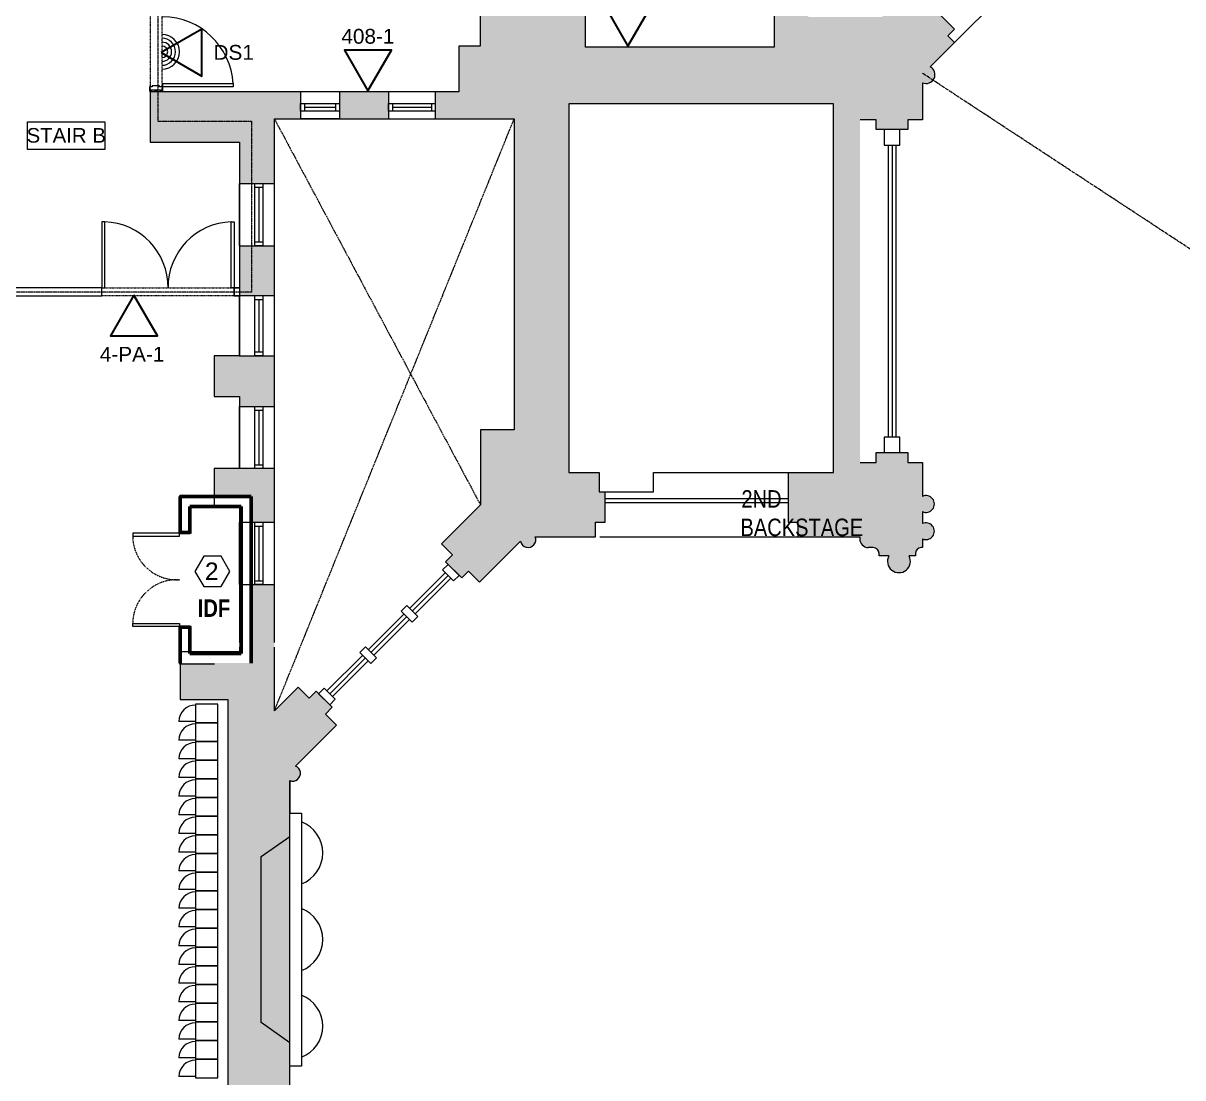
# Model space of a CAD drawing. Header units: inches. Extents: x 891 to 14187, y -1169 to 3232.
# Drawn here: x 1385 to 1981, y -144 to 398 of the extents above; entities that cross this region are included whole.
import ezdxf

# ---------------------------------------------------------------- set-up
doc = ezdxf.new("R2010")
doc.units = ezdxf.units.IN
doc.header["$MEASUREMENT"] = 0
for name, pattern in [('IMPORT-IMPORT-CENTER2', [1.125, 0.75, -0.125, 0.125, -0.125]), ('IMPORT-IMPORT-HIDDEN2', [0.1875, 0.125, -0.0625]), ('IMPORT-IMPORT-PHANTOM2', [1.25, 0.625, -0.125, 0.125, -0.125, 0.125, -0.125])]:
    doc.linetypes.add(name, pattern=pattern)
doc.layers.add('_DROPS_IDFS', color=7, linetype='Continuous')
for name, color, linetype, lineweight in [('_OPTEC_LAYER', 1, 'Continuous', 30), ('A-ANNO-RM TAG', 7, 'Continuous', 9), ('A-DETL-MEDM', 33, 'Continuous', 20), ('A-DOOR', 7, 'Continuous', 9), ('A-DOOR-HEAD', 7, 'IMPORT-IMPORT-HIDDEN2', 9), ('A-Furniture', 7, 'Continuous', 9), ('A-Grid', 7, 'IMPORT-IMPORT-CENTER2', 9), ('A-Hatch', 7, 'Continuous', 9), ('A-HATCH-1HR', 7, 'Continuous', 9), ('A-HATCH-2 HR', 7, 'Continuous', 9), ('A-STAIR-TAG', 7, 'Continuous', 9), ('A-WALL-INT NEW', 7, 'Continuous', 9), ('EX-EXT-CORE', 7, 'Continuous', 9), ('EX-Int Wall', 7, 'Continuous', 9), ('EX-Windows', 7, 'Continuous', 9), ('G-ANNO-TEXT', 7, 'Continuous', 9), ('I-WALL', 50, 'Continuous', 13), ('MUC-LOW_WALL', 7, 'Continuous', 9), ('SPEAKER', 10, 'Continuous', 20), ('WALL TYPE', 7, 'IMPORT-IMPORT-PHANTOM2', 9)]:
    doc.layers.add(name, color=color, linetype=linetype, lineweight=lineweight)
doc.styles.add('Arial', font='arial.ttf', dxfattribs={"height": 7.623})
doc.styles.add('Arial Narrow', font='ARIALN.TTF', dxfattribs={"height": 8.999982})
doc.styles.add('Arial Narrow_B', font='ARIALNB.TTF', dxfattribs={"height": 9})
doc.styles.add('Arial_1', font='arial.ttf', dxfattribs={"height": 7.5})
doc.styles.add('Arial_3', font='arial.ttf', dxfattribs={"height": 18})

# ---------------------------------------------------------------- blocks, each defined once
blk = doc.blocks.new('_DATA')
at = {"layer": '_DROPS_IDFS', "color": 1, "lineweight": 30}
blk.add_lwpolyline([(24.61, 42.64), (12.55, 21.75), (36.67, 21.75)], close=True, dxfattribs=at)

msp = doc.modelspace()

# ---------------------------------------------------------------- hatches: boundary and pattern name
at = {"layer": 'A-Hatch'}
h = msp.add_hatch(color=9, dxfattribs=at)
h.paths.add_polyline_path([(1509.29, -248.67), (1509.29, -190.04), (1524.08, -204.83), (1529.74, -199.18), (1533.28, -202.71), (1543.88, -192.11), (1540.35, -188.57), (1546, -182.91), (1525.03, -161.94), (1525.89, -161.48), (1526.61, -160.83), (1527.15, -160.03), (1527.49, -159.11), (1527.59, -158.15), (1527.46, -157.19), (1527.1, -156.28), (1526.53, -155.49), (1525.79, -154.87), (1524.92, -154.43), (1523.97, -154.23), (1523, -154.25), (1522.06, -154.51), (1522.06, 8.89), (1523, 8.63), (1523.97, 8.6), (1524.92, 8.81), (1525.79, 9.24), (1526.53, 9.87), (1527.1, 10.66), (1527.46, 11.56), (1527.59, 12.53), (1527.49, 13.49), (1527.15, 14.41), (1526.61, 15.21), (1525.89, 15.86), (1525.03, 16.32), (1546, 37.29), (1540.35, 42.95), (1543.88, 46.49), (1535.58, 54.79), (1532.04, 51.25), (1526.39, 56.91), (1514.19, 44.71), (1514.19, 109.53), (1502.16, 109.53), (1502.16, 69.21), (1465.78, 69.21), (1465.78, 50.44), (1490.27, 50.44), (1490.27, -155.08), (1488.27, -155.08), (1488.27, -204.46), (1469.27, -204.46), (1469.27, -243.46), (1489.27, -243.46), (1489.27, -248.67)])
h.paths.add_polyline_path([(1619.54, 110.83), (1640.52, 131.81), (1640.85, 130.84), (1641.42, 129.99), (1642.18, 129.32), (1643.1, 128.85), (1644.09, 128.64), (1645.11, 128.68), (1646.09, 128.98), (1646.96, 129.52), (1647.66, 130.26), (1648.15, 131.16), (1648.4, 132.22), (1648.4, 133.17), (1648.13, 134.15), (1679.01, 134.15), (1679.01, 141.65), (1684.01, 141.65), (1684.01, 157.17), (1680.9, 157.17), (1680.9, 167.17), (1665.42, 167.17), (1665.42, 356.57), (1801.3, 356.57), (1801.3, 167.17), (1778.01, 167.17), (1778.01, 141.65), (1783.01, 141.65), (1783.01, 134.15), (1814.88, 134.15), (1814.75, 133.11), (1814.86, 132.06), (1815.21, 131.07), (1815.78, 130.19), (1816.54, 129.46), (1817.44, 128.92), (1818.45, 128.6), (1819.5, 128.52), (1821.68, 128.52), (1822.46, 128.42), (1823.18, 128.12), (1823.8, 127.65), (1824.28, 127.02), (1824.58, 126.3), (1824.68, 125.52), (1824.68, 124.25), (1829.69, 124.25), (1829.17, 122.85), (1829.03, 121.35), (1829.27, 119.87), (1829.88, 118.5), (1830.82, 117.33), (1832.02, 116.43), (1833.41, 115.87), (1834.9, 115.68), (1836.38, 115.87), (1837.78, 116.43), (1838.98, 117.33), (1839.91, 118.5), (1840.52, 119.87), (1840.76, 121.35), (1840.62, 122.85), (1840.1, 124.25), (1843.34, 124.25), (1843.34, 125.52), (1843.44, 126.3), (1843.74, 127.02), (1844.22, 127.65), (1844.84, 128.12), (1845.56, 128.42), (1846.34, 128.52), (1846.98, 128.52), (1846.98, 133.04), (1848.01, 132.7), (1849.08, 132.63), (1850.15, 132.84), (1851.12, 133.3), (1851.96, 133.99), (1852.59, 134.86), (1852.99, 135.87), (1853.13, 136.94), (1852.99, 138.01), (1852.51, 139.12), (1851.96, 139.89), (1851.12, 140.58), (1850.15, 141.04), (1849.08, 141.24), (1848.01, 141.18), (1846.98, 140.84), (1846.98, 147.04), (1848.01, 146.7), (1849.08, 146.63), (1850.15, 146.84), (1851.12, 147.3), (1851.96, 147.99), (1852.59, 148.86), (1852.99, 149.87), (1853.13, 150.94), (1852.99, 152.01), (1852.59, 153.02), (1851.96, 153.89), (1851.12, 154.58), (1850.15, 155.04), (1849.08, 155.24), (1848.01, 155.18), (1846.98, 154.84), (1846.98, 172.34), (1839.48, 172.34), (1839.48, 177.34), (1823.26, 177.34), (1823.26, 172.34), (1814.92, 172.34), (1814.92, 348.34), (1823.26, 348.34), (1823.26, 343.34), (1839.48, 343.34), (1839.48, 348.34), (1846.98, 348.34), (1846.98, 367.35), (1848.1, 367.02), (1849.26, 366.98), (1850.4, 367.23), (1851.44, 367.77), (1852.3, 368.55), (1852.94, 369.52), (1853.32, 370.63), (1853.4, 371.79), (1853.18, 372.94), (1852.68, 374), (1851.93, 374.89), (1850.98, 375.56), (1863.42, 388.01), (1859.95, 391.48), (1863.36, 394.88), (1841.61, 416.64), (1826.15, 401.18), (1788.43, 401.18), (1788.43, 438.24), (1770.81, 438.24), (1770.81, 385.65), (1674, 385.65), (1674, 401.74), (1619.92, 401.74), (1619.92, 386.19), (1608.92, 386.19), (1608.92, 362.75), (1596.78, 362.75), (1596.78, 348.75), (1637.28, 348.75), (1637.28, 188.99), (1619.99, 188.99), (1619.99, 150.51), (1599.93, 130.45), (1605.58, 124.79), (1602.05, 121.26), (1610.35, 112.95), (1613.89, 116.49), (1615.82, 114.55)])
h.paths.add_polyline_path([(1502.16, 141.53), (1514.19, 141.53), (1514.19, 169.09), (1483.19, 169.09), (1483.19, 154.71), (1502.16, 154.71)])
h.paths.add_polyline_path([(1514.19, 201.09), (1514.19, 227.09), (1483.19, 227.09), (1483.19, 206.09), (1496.19, 206.09), (1496.19, 201.09)])
h.paths.add_polyline_path([(1514.19, 257.97), (1514.19, 283.61), (1496.19, 283.61), (1496.19, 257.97)])
h.paths.add_polyline_path([(1496.19, 315.61), (1514.19, 315.61), (1514.19, 348.75), (1527.55, 348.75), (1527.55, 362.75), (1450.46, 362.75), (1450.46, 336.75), (1496.19, 336.75), (1496.19, 319.92)])
h.paths.add_polyline_path([(1572.78, 348.75), (1572.78, 362.75), (1547.55, 362.75), (1547.55, 348.75)])
h.paths.add_polyline_path([(1770.81, 468.24), (1788.43, 468.24), (1788.43, 537.31), (1768.81, 537.31), (1768.81, 522.57), (1770.81, 522.57), (1770.81, 512)])

# ---------------------------------------------------------------- linework, layer by layer
at = {"layer": 'A-DETL-MEDM'}
for p, q in [((1477.86, 124.12), (1473.36, 116.33)), ((1486.86, 124.12), (1477.86, 124.12)), ((1491.36, 116.33), (1486.86, 124.12)), ((1473.36, 116.33), (1477.86, 108.53)), ((1486.86, 108.53), (1491.36, 116.33)), ((1477.86, 108.53), (1486.86, 108.53))]:
    msp.add_line(p, q, dxfattribs=at)
at = {"layer": 'A-DOOR', "color": 8}
for p, q in [((1425.54, 295.9), (1425.54, 261.9)), ((1427.02, 295.9), (1425.54, 295.9)), ((1427.02, 261.9), (1427.02, 295.9)), ((1492.05, 261.9), (1492.05, 295.9)), ((1492.05, 295.9), (1493.54, 295.9)), ((1493.54, 295.9), (1493.54, 261.9)), ((1425.54, 261.9), (1427.02, 261.9)), ((1493.54, 261.9), (1492.05, 261.9)), ((1441.39, 136.01), (1441.39, 134.49)), ((1465.39, 136.01), (1441.39, 136.01)), ((1441.39, 134.49), (1465.39, 134.49)), ((1465.39, 134.49), (1465.39, 136.01)), ((1441.39, 88.01), (1441.39, 89.53)), ((1441.39, 89.53), (1465.39, 89.53)), ((1465.39, 89.53), (1465.39, 88.01)), ((1465.39, 88.01), (1441.39, 88.01))]:
    msp.add_line(p, q, dxfattribs=at)
for points in [[(1450.46, 363.75), (1456.46, 363.75), (1456.46, 363.25), (1456.96, 363.25), (1456.96, 365.25), (1455.21, 365.25), (1455.21, 365.76), (1451.46, 365.76), (1451.46, 365.25), (1449.96, 365.25), (1449.96, 363.25), (1450.46, 363.25)], [(1456.96, 367), (1492.96, 367), (1492.96, 365.25), (1456.96, 365.25)]]:
    msp.add_lwpolyline(points, close=True, dxfattribs=at)
at = {"layer": 'A-DOOR', "color": 55, "lineweight": 13}
msp.add_lwpolyline([(1456.96, 367), (1492.96, 367), (1492.96, 365.25), (1456.96, 365.25)], close=True, dxfattribs=at)
at = {"layer": 'A-DOOR', "color": 8}
for centre, radius, start, end in [((1456.51, 364.76), 36.5, 3.12991, 89.29525), ((1425.91, 262.29), 33.63, 359.34139, 88.09997), ((1493.17, 262.29), 33.63, 91.90003, 180.65861)]:
    msp.add_arc(centre, radius, start, end, dxfattribs=at)
at = {"layer": 'A-DOOR', "color": 8, "linetype": 'IMPORT-IMPORT-HIDDEN2'}
for centre, start, end in [((1464.1, 134.69), 180.5083, 273.23765), ((1464.1, 89.33), 86.76235, 179.4917)]:
    msp.add_arc(centre, 22.72, start, end, dxfattribs=at)
at = {"layer": 'A-DOOR-HEAD', "color": 8}
for p, q in [((1425.54, 261.9), (1493.54, 261.9)), ((1425.54, 257.9), (1425.54, 261.9)), ((1493.54, 257.9), (1425.54, 257.9)), ((1493.54, 261.9), (1493.54, 257.9))]:
    msp.add_line(p, q, dxfattribs=at)
msp.add_lwpolyline([(1450.46, 402.75), (1450.46, 363.75), (1456.46, 363.75), (1456.46, 402.75)], close=True, dxfattribs=at)
at = {"layer": 'A-Furniture', "color": 8}
for p, q in [((1473.6, 39.24), (1465.18, 39.24)), ((1473.6, 29.64), (1465.18, 29.64)), ((1473.6, 20.04), (1465.18, 20.04)), ((1473.6, 10.44), (1465.18, 10.44)), ((1473.6, 0.84), (1465.18, 0.84)), ((1473.6, -8.76), (1465.18, -8.76)), ((1473.6, -18.36), (1465.18, -18.36)), ((1473.6, -27.96), (1465.18, -27.96)), ((1473.6, -37.56), (1465.18, -37.56)), ((1473.6, -47.16), (1465.18, -47.16)), ((1473.6, -56.76), (1465.18, -56.76)), ((1473.6, -66.36), (1465.18, -66.36)), ((1473.6, -75.96), (1465.18, -75.96)), ((1473.6, -85.56), (1465.18, -85.56)), ((1473.6, -95.16), (1465.18, -95.16)), ((1473.6, -104.76), (1465.18, -104.76)), ((1473.6, -114.36), (1465.18, -114.36)), ((1473.6, -123.96), (1465.18, -123.96)), ((1473.6, -133.56), (1465.18, -133.56)), ((1473.6, -143.16), (1465.18, -143.16))]:
    msp.add_line(p, q, dxfattribs=at)
for points in [[(1485.12, 38.56), (1485.12, 48.16), (1473.6, 48.16), (1473.6, 38.56)], [(1485.12, 28.96), (1485.12, 38.56), (1473.6, 38.56), (1473.6, 28.96)], [(1485.12, 19.36), (1485.12, 28.96), (1473.6, 28.96), (1473.6, 19.36)], [(1485.12, 9.76), (1485.12, 19.36), (1473.6, 19.36), (1473.6, 9.76)], [(1485.12, 0.16), (1485.12, 9.76), (1473.6, 9.76), (1473.6, 0.16)], [(1485.12, -9.44), (1485.12, 0.16), (1473.6, 0.16), (1473.6, -9.44)], [(1485.12, -19.04), (1485.12, -9.44), (1473.6, -9.44), (1473.6, -19.04)], [(1485.12, -28.64), (1485.12, -19.04), (1473.6, -19.04), (1473.6, -28.64)], [(1485.12, -38.24), (1485.12, -28.64), (1473.6, -28.64), (1473.6, -38.24)], [(1485.12, -47.84), (1485.12, -38.24), (1473.6, -38.24), (1473.6, -47.84)], [(1485.12, -57.44), (1485.12, -47.84), (1473.6, -47.84), (1473.6, -57.44)], [(1485.12, -67.04), (1485.12, -57.44), (1473.6, -57.44), (1473.6, -67.04)], [(1485.12, -76.64), (1485.12, -67.04), (1473.6, -67.04), (1473.6, -76.64)], [(1485.12, -86.24), (1485.12, -76.64), (1473.6, -76.64), (1473.6, -86.24)], [(1485.12, -95.84), (1485.12, -86.24), (1473.6, -86.24), (1473.6, -95.84)], [(1485.12, -105.44), (1485.12, -95.84), (1473.6, -95.84), (1473.6, -105.44)], [(1485.12, -115.04), (1485.12, -105.44), (1473.6, -105.44), (1473.6, -115.04)], [(1485.12, -124.64), (1485.12, -115.04), (1473.6, -115.04), (1473.6, -124.64)], [(1485.12, -134.24), (1485.12, -124.64), (1473.6, -124.64), (1473.6, -134.24)], [(1485.12, -143.84), (1485.12, -134.24), (1473.6, -134.24), (1473.6, -143.84)]]:
    msp.add_lwpolyline(points, close=True, dxfattribs=at)
for centre in [(1473.6, 39.24), (1473.6, 29.64), (1473.6, 20.04), (1473.6, 10.44), (1473.6, 0.84), (1473.6, -8.76), (1473.6, -18.36), (1473.6, -27.96), (1473.6, -37.56), (1473.6, -47.16), (1473.6, -56.76), (1473.6, -66.36), (1473.6, -75.96), (1473.6, -85.56), (1473.6, -95.16), (1473.6, -104.76), (1473.6, -114.36), (1473.6, -123.96), (1473.6, -133.56), (1473.6, -143.16)]:
    msp.add_arc(centre, 8.42, 90, 180, dxfattribs=at)
at = {"layer": 'A-Grid', "color": 8}
for p, q in [((2846.66, -284.53), (1846.98, 372.22)), ((1514.19, 44.71), (1637.28, 348.75)), ((1514.19, 348.75), (1619.99, 150.51))]:
    msp.add_line(p, q, dxfattribs=at)
at = {"layer": 'A-HATCH-1HR', "color": 8}
for p, q in [((1466.1, 154.71), (1466.47, 155.09)), ((1467.86, 154.71), (1468.24, 155.09)), ((1469.63, 154.71), (1470.01, 155.09)), ((1471.4, 154.71), (1471.78, 155.09)), ((1473.17, 154.71), (1473.55, 155.09)), ((1474.94, 154.71), (1475.31, 155.09)), ((1476.7, 154.71), (1477.08, 155.09)), ((1478.47, 154.71), (1478.85, 155.09)), ((1480.24, 154.71), (1480.62, 155.09)), ((1482.01, 154.71), (1482.38, 155.09)), ((1483.77, 154.71), (1484.15, 155.09)), ((1485.54, 154.71), (1485.92, 155.09)), ((1487.31, 154.71), (1487.69, 155.09)), ((1489.08, 154.71), (1489.46, 155.09)), ((1490.85, 154.71), (1491.22, 155.09)), ((1492.61, 154.71), (1492.99, 155.09)), ((1494.38, 154.71), (1494.76, 155.09)), ((1500.06, 155.09), (1500.06, 155.09)), ((1465.39, 154), (1465.78, 154.39)), ((1465.39, 152.23), (1465.78, 152.62)), ((1465.39, 150.47), (1465.78, 150.85)), ((1465.39, 148.7), (1465.78, 149.09)), ((1465.39, 146.93), (1465.78, 147.32)), ((1465.39, 145.16), (1465.78, 145.55)), ((1465.39, 143.39), (1465.78, 143.78)), ((1465.39, 141.63), (1465.78, 142.02)), ((1465.39, 139.86), (1465.78, 140.25)), ((1465.39, 138.09), (1465.78, 138.48)), ((1465.39, 136.32), (1465.78, 136.71)), ((1465.39, 86.83), (1465.78, 87.21)), ((1465.39, 85.06), (1465.78, 85.45)), ((1465.39, 83.29), (1465.78, 83.68)), ((1465.39, 81.52), (1465.78, 81.91)), ((1465.39, 79.75), (1465.78, 80.14)), ((1465.39, 77.99), (1465.78, 78.38)), ((1465.39, 76.22), (1465.78, 76.61))]:
    msp.add_line(p, q, dxfattribs=at)
at = {"layer": 'A-HATCH-2 HR', "color": 8}
for p, q in [((1450.46, 363.45), (1450.76, 363.75)), ((1450.64, 362.75), (1451.64, 363.75)), ((1452.41, 362.75), (1453.41, 363.75)), ((1453.29, 362.75), (1454.29, 363.75)), ((1455.06, 362.75), (1456.06, 363.75)), ((1455.94, 362.75), (1456.46, 363.27))]:
    msp.add_line(p, q, dxfattribs=at)
at = {"layer": 'A-STAIR-TAG', "color": 8, "flags": 128}
msp.add_lwpolyline([(1387.39, 347.2), (1427.07, 347.2), (1427.07, 332.98), (1387.39, 332.98)], close=True, dxfattribs=at)
at = {"layer": 'A-WALL-INT NEW', "color": 8}
for p, q in [((1450.46, 363.75), (1456.46, 363.75)), ((1450.46, 362.75), (1450.46, 363.75)), ((1456.46, 363.75), (1456.46, 362.75)), ((1456.46, 362.75), (1450.46, 362.75)), ((1500.06, 155.09), (1465.39, 155.09)), ((1465.39, 155.09), (1465.39, 136.01)), ((1483.19, 155.09), (1482.45, 155.09)), ((1471.39, 136.01), (1471.39, 149.09)), ((1471.39, 149.09), (1497.16, 149.09)), ((1482.45, 149.09), (1483.19, 149.09)), ((1465.39, 136.01), (1471.39, 136.01)), ((1471.39, 88.01), (1465.39, 88.01)), ((1465.39, 88.01), (1465.39, 68.88)), ((1471.39, 74.94), (1471.39, 88.01)), ((1465.39, 68.88), (1483.39, 68.88))]:
    msp.add_line(p, q, dxfattribs=at)
at = {"layer": 'EX-EXT-CORE', "color": 8}
for p, q in [((1863.42, 388.01), (1934, 458.59)), ((1527.55, 362.75), (1527.55, 348.75)), ((1547.55, 362.75), (1547.55, 348.75)), ((1572.78, 362.75), (1572.78, 348.75)), ((1596.78, 362.75), (1596.78, 348.75)), ((1496.19, 315.61), (1514.19, 315.61)), ((1496.19, 283.61), (1514.19, 283.61)), ((1496.19, 257.97), (1514.19, 257.97)), ((1496.19, 227.09), (1514.19, 227.09)), ((1496.19, 201.09), (1514.19, 201.09)), ((1846.98, 147.04), (1846.98, 140.84)), ((1496.19, 141.53), (1514.19, 141.53)), ((1681.32, 134.15), (1785.32, 134.15)), ((1821.68, 128.52), (1819.11, 128.52)), ((1496.19, 109.53), (1514.19, 109.53))]:
    msp.add_line(p, q, dxfattribs=at)
at = {"layer": 'EX-EXT-CORE', "color": 8, "flags": 128}
for points in [[(1770.81, 522.57), (1770.81, 385.65), (1674, 385.65), (1674, 401.74)], [(1850.98, 375.56), (1863.42, 388.01), (1859.95, 391.48), (1863.36, 394.88), (1841.61, 416.64)], [(1619.92, 401.74), (1619.92, 386.19), (1608.92, 386.19), (1608.92, 362.75), (1450.46, 362.75), (1450.46, 336.75), (1496.19, 336.75), (1496.19, 261.9), (1496.19, 227.09), (1483.19, 227.09), (1483.19, 206.09), (1496.19, 206.09), (1496.19, 169.09)], [(1846.98, 367.35), (1846.98, 348.34), (1839.48, 348.34), (1839.48, 343.34), (1823.26, 343.34), (1823.26, 348.34), (1814.92, 348.34)], [(1514.19, 79.81), (1514.19, 348.75), (1637.28, 348.75), (1637.28, 188.99), (1619.99, 188.99), (1619.99, 150.51), (1599.93, 130.45), (1605.58, 124.79), (1602.05, 121.26), (1610.35, 112.95), (1613.89, 116.49), (1619.54, 110.83), (1640.52, 131.81)], [(1312.63, 257.9), (1425.54, 257.9), (1425.54, 261.9), (1312.63, 261.9)], [(1814.92, 172.34), (1823.26, 172.34), (1823.26, 177.34), (1839.48, 177.34), (1839.48, 172.34), (1846.98, 172.34), (1846.98, 154.84)], [(1514.19, 169.09), (1496.19, 169.09), (1483.19, 169.09), (1483.19, 149.09), (1496.19, 149.09), (1496.19, 79.81)], [(1778.01, 167.17), (1778.01, 141.65), (1783.01, 141.65), (1783.01, 134.15), (1814.75, 134.15), (1814.75, 133.07)], [(1648.13, 134.15), (1679.01, 134.15), (1679.01, 141.65), (1684.01, 141.65), (1684.01, 157.17)], [(1846.98, 133.04), (1846.98, 128.52), (1846.34, 128.52)], [(1829.69, 124.25), (1824.68, 124.25), (1824.68, 125.52)], [(1843.34, 125.52), (1843.34, 124.25), (1840.1, 124.25)], [(1496.19, 77.44), (1496.19, 74.94), (1465.76, 74.94)], [(1525.03, 16.32), (1546, 37.29), (1540.35, 42.95), (1543.88, 46.49), (1535.58, 54.79), (1532.04, 51.25), (1526.39, 56.91), (1514.19, 44.71), (1514.19, 77.44)], [(1465.78, 74.94), (1465.78, 50.44), (1490.27, 50.44), (1490.27, -155.08), (1488.27, -155.08), (1488.27, -204.46), (1469.27, -204.46), (1469.27, -243.46), (1489.27, -243.46), (1489.27, -248.67), (1509.29, -248.67)], [(1522.06, -154.51), (1522.06, 8.89), (1522.06, -7.81)]]:
    msp.add_lwpolyline(points, dxfattribs=at)
for points in [[(1708.9, 167.17), (1801.3, 167.17), (1801.3, 356.57), (1665.42, 356.57), (1665.42, 167.17), (1680.9, 167.17), (1680.9, 157.17), (1708.9, 157.17)], [(1496.19, 261.9), (1493.54, 261.9)], [(1493.54, 261.9), (1493.54, 257.9), (1496.19, 257.9), (1493.54, 257.9)]]:
    msp.add_lwpolyline(points, close=True, dxfattribs=at)
at = {"layer": 'EX-EXT-CORE', "color": 8}
for centre, radius, start, end in [((1848.84, 371.53), 4.57, 245.99809, 62.07234), ((1848.81, 150.94), 4.31, 244.82306, 115.17694), ((1848.81, 136.94), 4.31, 244.82306, 115.17694), ((1644.43, 132.62), 4, 191.78884, 22.48012), ((1819.3, 133.07), 4.55, 180, 267.54721), ((1821.68, 125.52), 3, 0, 90), ((1846.34, 125.52), 3, 90, 180), ((1834.9, 121.54), 5.87, 152.51594, 27.48406), ((1523.59, 12.59), 4, 247.51988, 68.91989)]:
    msp.add_arc(centre, radius, start, end, dxfattribs=at)
at = {"layer": 'EX-Int Wall', "color": 8}
for p, q in [((1684.01, 153.7), (1778.01, 153.7)), ((1684.01, 151.7), (1778.01, 151.7)), ((1522.06, -19.81), (1522.06, -7.81)), ((1522.06, -7.81), (1528.06, -7.81)), ((1528.06, -7.81), (1528.06, -137.81)), ((1507.32, -30.13), (1522.06, -19.81)), ((1507.32, -115.49), (1507.32, -30.13)), ((1522.06, -125.81), (1507.32, -115.49)), ((1522.06, -137.81), (1522.06, -125.81)), ((1528.06, -137.81), (1522.06, -137.81))]:
    msp.add_line(p, q, dxfattribs=at)
for centre in [(1522.06, -28.31), (1522.06, -72.81), (1522.06, -117.31)]:
    msp.add_arc(centre, 17, 290.66732, 69.33268, dxfattribs=at)
at = {"layer": 'EX-Windows', "color": 8}
for p, q in [((1527.55, 356.75), (1547.55, 356.75)), ((1527.55, 352.75), (1527.55, 356.75)), ((1547.55, 352.75), (1527.55, 352.75)), ((1529.55, 356.75), (1529.55, 352.75)), ((1529.55, 354.75), (1545.55, 354.75)), ((1545.55, 356.75), (1545.55, 352.75)), ((1547.55, 356.75), (1547.55, 352.75)), ((1572.78, 356.75), (1596.78, 356.75)), ((1572.78, 352.75), (1572.78, 356.75)), ((1596.78, 352.75), (1572.78, 352.75)), ((1574.78, 356.75), (1574.78, 352.75)), ((1574.78, 354.75), (1594.78, 354.75)), ((1594.78, 356.75), (1594.78, 352.75)), ((1596.78, 356.75), (1596.78, 352.75)), ((1835.37, 343.34), (1827.37, 343.34)), ((1827.37, 343.34), (1827.37, 335.34)), ((1835.37, 335.34), (1835.37, 343.34)), ((1827.37, 335.34), (1835.37, 335.34)), ((1829.37, 335.34), (1829.37, 185.34)), ((1831.37, 335.34), (1831.37, 185.34)), ((1833.37, 335.34), (1833.37, 185.34)), ((1496.19, 283.61), (1496.19, 315.61)), ((1504.19, 283.61), (1504.19, 315.61)), ((1504.19, 315.61), (1508.19, 315.61)), ((1504.19, 313.61), (1508.19, 313.61)), ((1506.19, 313.61), (1506.19, 285.61)), ((1508.19, 315.61), (1508.19, 283.61)), ((1514.19, 283.61), (1514.19, 315.61)), ((1504.19, 285.61), (1508.19, 285.61)), ((1508.19, 283.61), (1504.19, 283.61)), ((1496.19, 227.09), (1496.19, 257.97)), ((1504.19, 227.09), (1504.19, 257.97)), ((1504.19, 257.97), (1508.19, 257.97)), ((1508.19, 257.97), (1508.19, 227.09)), ((1514.19, 227.09), (1514.19, 257.97)), ((1504.19, 255.97), (1508.19, 255.97)), ((1506.19, 255.97), (1506.19, 229.09)), ((1504.19, 229.09), (1508.19, 229.09)), ((1508.19, 227.09), (1504.19, 227.09)), ((1496.19, 169.09), (1496.19, 201.09)), ((1504.19, 169.09), (1504.19, 201.09)), ((1504.19, 201.09), (1508.19, 201.09)), ((1504.19, 199.09), (1508.19, 199.09)), ((1506.19, 199.09), (1506.19, 171.09)), ((1508.19, 201.09), (1508.19, 169.09)), ((1514.19, 169.09), (1514.19, 201.09)), ((1835.37, 185.34), (1827.37, 185.34)), ((1827.37, 185.34), (1827.37, 177.34)), ((1835.37, 177.34), (1835.37, 185.34)), ((1827.37, 177.34), (1835.37, 177.34)), ((1504.19, 171.09), (1508.19, 171.09)), ((1508.19, 169.09), (1504.19, 169.09)), ((1496.19, 109.53), (1496.19, 141.53)), ((1504.19, 109.53), (1504.19, 141.53)), ((1504.19, 141.53), (1508.19, 141.53)), ((1504.19, 139.53), (1508.19, 139.53)), ((1506.19, 139.53), (1506.19, 111.53)), ((1508.19, 141.53), (1508.19, 109.53)), ((1514.19, 109.53), (1514.19, 141.53)), ((1600.54, 117.11), (1603.37, 119.93)), ((1603.37, 119.93), (1609.03, 114.28)), ((1583.57, 97.31), (1601.96, 115.69)), ((1584.99, 95.89), (1603.37, 114.28)), ((1606.2, 111.45), (1600.54, 117.11)), ((1609.03, 114.28), (1606.2, 111.45)), ((1504.19, 111.53), (1508.19, 111.53)), ((1508.19, 109.53), (1504.19, 109.53)), ((1586.4, 94.48), (1604.78, 112.86)), ((1579.33, 95.89), (1582.16, 98.72)), ((1584.99, 90.24), (1579.33, 95.89)), ((1582.16, 98.72), (1587.81, 93.06)), ((1562.36, 76.09), (1580.74, 94.48)), ((1563.77, 74.68), (1582.16, 93.06)), ((1565.19, 73.26), (1583.57, 91.65)), ((1587.81, 93.06), (1584.99, 90.24)), ((1560.94, 77.51), (1558.12, 74.68)), ((1566.6, 71.85), (1560.94, 77.51)), ((1541.15, 54.88), (1559.53, 73.26)), ((1542.56, 53.47), (1560.94, 71.85)), ((1558.12, 74.68), (1563.77, 69.02)), ((1563.77, 69.02), (1566.6, 71.85)), ((1543.97, 52.05), (1562.36, 70.44)), ((1536.9, 53.47), (1539.73, 56.29)), ((1539.73, 56.29), (1545.39, 50.64)), ((1542.56, 47.81), (1536.9, 53.47)), ((1545.39, 50.64), (1542.56, 47.81))]:
    msp.add_line(p, q, dxfattribs=at)
at = {"layer": 'I-WALL', "color": 215, "lineweight": 50}
for p, q in [((1483.19, 154.71), (1465.78, 154.71)), ((1465.78, 154.71), (1465.78, 136.21)), ((1470.78, 136.21), (1470.78, 149.71)), ((1470.78, 149.71), (1482.45, 149.71)), ((1502.16, 154.71), (1482.45, 154.71)), ((1482.45, 149.71), (1497.16, 149.71)), ((1497.16, 149.71), (1497.16, 74.21)), ((1502.16, 69.21), (1502.16, 154.71)), ((1465.78, 136.21), (1470.78, 136.21)), ((1470.78, 87.71), (1465.78, 87.71)), ((1465.78, 87.71), (1465.78, 69.21)), ((1470.78, 74.21), (1470.78, 87.71)), ((1497.16, 74.21), (1470.78, 74.21))]:
    msp.add_line(p, q, dxfattribs=at)
at = {"layer": 'MUC-LOW_WALL', "color": 8}
for p, q in [((1547.55, 348.75), (1527.55, 348.75)), ((1496.19, 283.61), (1496.19, 315.61)), ((1514.19, 283.61), (1514.19, 315.61)), ((1496.19, 227.09), (1496.19, 257.97)), ((1514.19, 227.09), (1514.19, 257.97)), ((1496.19, 169.09), (1496.19, 201.09)), ((1514.19, 169.09), (1514.19, 201.09)), ((1496.19, 109.53), (1496.19, 141.53)), ((1514.19, 109.53), (1514.19, 141.53))]:
    msp.add_line(p, q, dxfattribs=at)
at = {"layer": 'SPEAKER', "color": 3}
for radius in [8.94, 6.94, 4.94, 2.93]:
    msp.add_arc((1456.46, 383.25), radius, 270, 90, dxfattribs=at)
at = {"layer": 'WALL TYPE', "color": 8}
for p, q in [((1454.31, 514.01), (1454.31, 347.68)), ((1454.31, 347.68), (1502.36, 347.68)), ((1502.36, 347.68), (1502.36, 259.69)), ((1502.36, 259.69), (1293.34, 259.69))]:
    msp.add_line(p, q, dxfattribs=at)

# ---------------------------------------------------------------- block references
at = {"layer": '_OPTEC_LAYER'}
for p, rotation in [((1720.33, 428.81), 180), ((1498.63, 358.2), 89.99999999999999), ((1586.83, 405.89), 180)]:
    msp.add_blockref('_DATA', p, dxfattribs=dict(at, rotation=rotation))
msp.add_blockref('_DATA', (1417.39, 215.49), dxfattribs=at)

# ---------------------------------------------------------------- texts
at = {"layer": '_OPTEC_LAYER', "char_height": 7.623, "attachment_point": 1, "style": 'Arial'}
for s, insert in [('408-1', (1548.58, 395.02)), ('DS1', (1482.91, 386.75)), ('4-PA-1', (1424.53, 231.66))]:
    msp.add_mtext_dynamic_manual_height_columns(s, width=5.9059, gutter_width=1, heights=[0.748], dxfattribs=dict(at, insert=insert))
at = {"layer": 'A-ANNO-RM TAG'}
for s, style, p in [('2ND', 'Arial Narrow', (1753.99, 149.05)), ('BACKSTAGE', 'Arial Narrow', (1753.51, 134.43)), ('IDF', 'Arial Narrow_B', (1474.84, 92.94))]:
    msp.add_text(s, height=9, dxfattribs=dict(at, style=style)).set_placement(p)
at = {"layer": 'A-STAIR-TAG', "style": 'Arial_1'}
msp.add_text('STAIR B', height=7.5, dxfattribs=at).set_placement((1386.9, 336.57))
at = {"layer": 'G-ANNO-TEXT', "color": 253, "style": 'Arial_3'}
msp.add_text('2', height=9, dxfattribs=at).set_placement((1478.5, 111.88))

doc.saveas('drawing.dxf')
